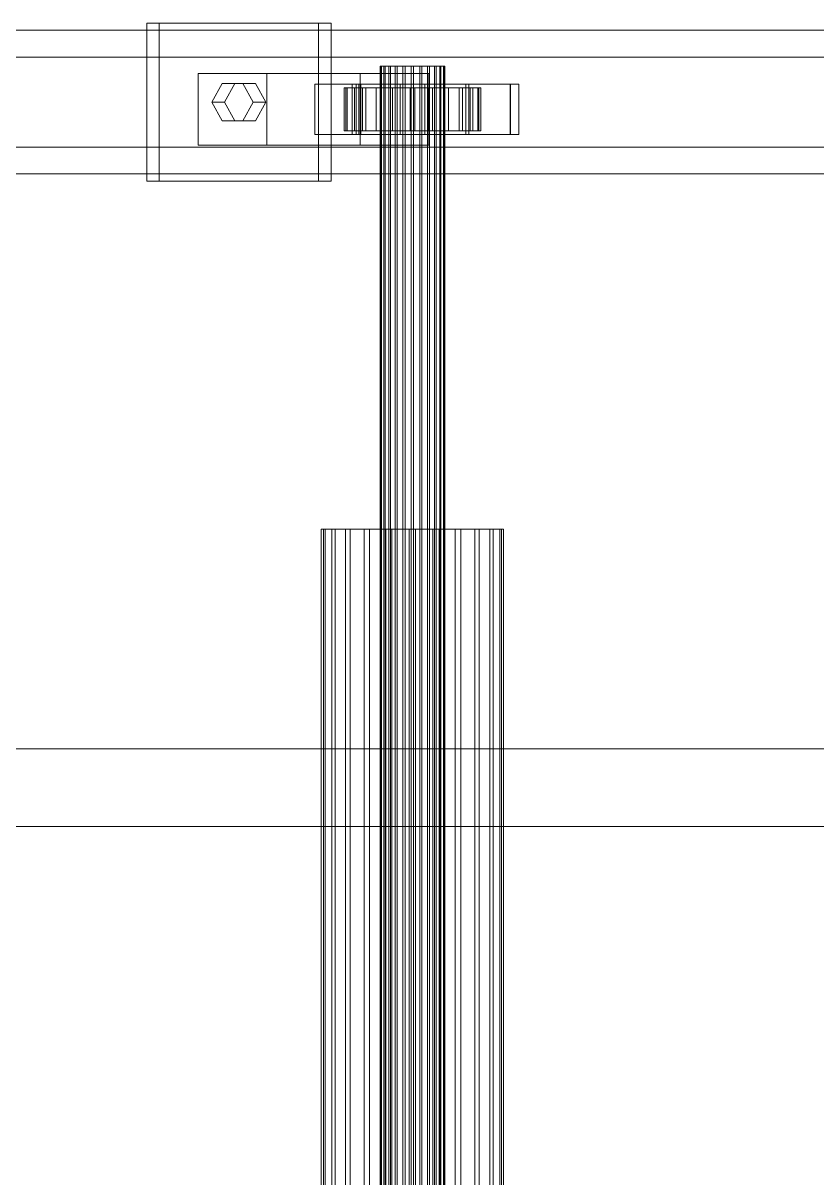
# Model space of a CAD drawing. Header units: millimetres. Extents: x -191664 to 191490, y -197311 to 10263.
# Drawn here: x 18682.6 to 18903.5, y -17869.5 to -17548 of the extents above; entities that cross this region are included whole.
import ezdxf

# ---------------------------------------------------------------- set-up
doc = ezdxf.new("R2010")
doc.units = ezdxf.units.MM
doc.layers.add('superior_C02', color=7, linetype='Continuous', lineweight=0)

msp = doc.modelspace()

# ---------------------------------------------------------------- linework, layer by layer
at = {"layer": 'superior_C02', "color": 139, "true_color": 0x354b57}
for p, q in [((18959.89, -17550), (17812.29, -17550)), ((17823.98, -17550), (18971.58, -17550)), ((19013.96, -17550), (17866.36, -17550)), ((17880.97, -17550), (19028.58, -17550)), ((18764.8, -17548), (18716.99, -17548)), ((18716.99, -17548), (18716.99, -17592)), ((18720.49, -17548), (18716.99, -17548)), ((18720.49, -17592), (18720.49, -17548)), ((18720.49, -17548), (18768.31, -17548)), ((18764.8, -17592), (18764.8, -17548)), ((18764.8, -17548), (18768.31, -17548)), ((18768.31, -17548), (18768.31, -17592)), ((19019.18, -17557.5), (17816.05, -17557.5)), ((17820.22, -17557.5), (19023.36, -17557.5)), ((18750.46, -17562), (18731.33, -17562)), ((18731.33, -17562), (18731.33, -17582)), ((18776.41, -17562), (18731.33, -17562)), ((18750.46, -17582), (18750.46, -17562)), ((18750.46, -17562), (18795.53, -17562)), ((18776.41, -17582), (18776.41, -17562)), ((18776.41, -17562), (18795.53, -17562)), ((18795.53, -17562), (18795.53, -17582)), ((18775.24, -17565), (18763.76, -17565)), ((18763.76, -17565), (18763.76, -17579)), ((18776.04, -17565), (18763.76, -17565)), ((18818.2, -17565), (18774.2, -17565)), ((18774.2, -17565), (18774.2, -17579)), ((18776.54, -17565), (18774.2, -17565)), ((18775.24, -17579), (18775.24, -17565)), ((18775.24, -17565), (18787.51, -17565)), ((18776.04, -17579), (18776.04, -17565)), ((18776.04, -17565), (18787.51, -17565)), ((18776.54, -17579), (18776.54, -17565)), ((18776.54, -17565), (18820.53, -17565)), ((18787.51, -17565), (18787.51, -17579)), ((18805.84, -17565), (18794.36, -17565)), ((18794.36, -17565), (18794.36, -17579)), ((18806.64, -17565), (18794.36, -17565)), ((18805.84, -17579), (18805.84, -17565)), ((18805.84, -17565), (18818.12, -17565)), ((18806.64, -17579), (18806.64, -17565)), ((18806.64, -17565), (18818.12, -17565)), ((18818.12, -17565), (18818.12, -17579)), ((18818.2, -17579), (18818.2, -17565)), ((18818.2, -17565), (18820.53, -17565)), ((18820.53, -17565), (18820.53, -17579)), ((18763.76, -17579), (18775.24, -17579)), ((18763.76, -17579), (18776.04, -17579)), ((18774.2, -17579), (18818.2, -17579)), ((18774.2, -17579), (18776.54, -17579)), ((18787.51, -17579), (18775.24, -17579)), ((18787.51, -17579), (18776.04, -17579)), ((18820.53, -17579), (18776.54, -17579)), ((18794.36, -17579), (18805.84, -17579)), ((18794.36, -17579), (18806.64, -17579)), ((18818.12, -17579), (18805.84, -17579)), ((18818.12, -17579), (18806.64, -17579)), ((18820.53, -17579), (18818.2, -17579)), ((17816.05, -17582.5), (19019.18, -17582.5)), ((17820.22, -17582.5), (19023.36, -17582.5)), ((18731.33, -17582), (18750.46, -17582)), ((18731.33, -17582), (18776.41, -17582)), ((18795.53, -17582), (18750.46, -17582)), ((18795.53, -17582), (18776.41, -17582)), ((17812.29, -17590), (18959.89, -17590)), ((17823.98, -17590), (18971.58, -17590)), ((17866.36, -17590), (19013.96, -17590)), ((17880.97, -17590), (19028.58, -17590)), ((18716.99, -17592), (18764.8, -17592)), ((18716.99, -17592), (18720.49, -17592)), ((18768.31, -17592), (18720.49, -17592)), ((18768.31, -17592), (18764.8, -17592))]:
    msp.add_line(p, q, dxfattribs=at)
at = {"layer": 'superior_C02', "color": 9, "true_color": 0xbac6cb}
for p, q in [((18782.17, -17560), (18781.94, -17560)), ((18781.94, -17560), (18782.33, -17560)), ((18781.94, -18440), (18781.94, -17560)), ((18782.99, -17560), (18782.17, -17560)), ((18782.17, -18440), (18782.17, -17560)), ((18782.33, -17560), (18783.31, -17560)), ((18782.33, -18440), (18782.33, -17560)), ((18784.36, -17560), (18782.99, -17560)), ((18782.99, -18440), (18782.99, -17560)), ((18783.31, -17560), (18784.8, -17560)), ((18783.31, -18440), (18783.31, -17560)), ((18786.17, -17560), (18784.36, -17560)), ((18784.36, -18440), (18784.36, -17560)), ((18784.8, -17560), (18786.71, -17560)), ((18784.8, -18440), (18784.8, -17560)), ((18788.31, -17560), (18786.17, -17560)), ((18786.17, -18440), (18786.17, -17560)), ((18786.71, -17560), (18788.91, -17560)), ((18786.71, -18440), (18786.71, -17560)), ((18790.63, -17560), (18788.31, -17560)), ((18788.31, -18440), (18788.31, -17560)), ((18788.91, -17560), (18791.25, -17560)), ((18788.91, -18440), (18788.91, -17560)), ((18792.96, -17560), (18790.63, -17560)), ((18790.63, -18440), (18790.63, -17560)), ((18791.25, -17560), (18793.57, -17560)), ((18791.25, -18440), (18791.25, -17560)), ((18795.16, -17560), (18792.96, -17560)), ((18792.96, -18440), (18792.96, -17560)), ((18793.57, -17560), (18795.71, -17560)), ((18793.57, -18440), (18793.57, -17560)), ((18797.08, -17560), (18795.16, -17560)), ((18795.16, -18440), (18795.16, -17560)), ((18795.71, -17560), (18797.52, -17560)), ((18795.71, -18440), (18795.71, -17560)), ((18798.57, -17560), (18797.08, -17560)), ((18797.08, -18440), (18797.08, -17560)), ((18797.52, -17560), (18798.88, -17560)), ((18797.52, -18440), (18797.52, -17560)), ((18799.55, -17560), (18798.57, -17560)), ((18798.57, -18440), (18798.57, -17560)), ((18798.88, -17560), (18799.71, -17560)), ((18798.88, -18440), (18798.88, -17560)), ((18799.93, -17560), (18799.55, -17560)), ((18799.55, -17560), (18799.55, -18440)), ((18799.71, -17560), (18799.93, -17560)), ((18799.71, -18440), (18799.71, -17560)), ((18799.93, -18440), (18799.93, -17560))]:
    msp.add_line(p, q, dxfattribs=at)
at = {"layer": 'superior_C02', "color": 9, "true_color": 0xbdc8cc}
for p, q in [((18735.16, -17570), (18738.02, -17564.8)), ((18738.02, -17564.8), (18743.76, -17564.8)), ((18741.53, -17564.8), (18738.02, -17564.8)), ((18741.53, -17564.8), (18738.66, -17570)), ((18747.27, -17564.8), (18741.53, -17564.8)), ((18743.76, -17564.8), (18746.63, -17570)), ((18747.27, -17564.8), (18743.76, -17564.8)), ((18750.14, -17570), (18747.27, -17564.8)), ((18738.02, -17575.2), (18735.16, -17570)), ((18735.16, -17570), (18738.66, -17570)), ((18738.66, -17570), (18741.53, -17575.2)), ((18746.63, -17570), (18743.76, -17575.2)), ((18750.14, -17570), (18746.63, -17570)), ((18747.27, -17575.2), (18750.14, -17570)), ((18743.76, -17575.2), (18738.02, -17575.2)), ((18741.53, -17575.2), (18738.02, -17575.2)), ((18741.53, -17575.2), (18747.27, -17575.2)), ((18747.27, -17575.2), (18743.76, -17575.2))]:
    msp.add_line(p, q, dxfattribs=at)
at = {"layer": 'superior_C02', "color": 155, "true_color": 0x617580}
for p, q in [((18772.43, -17566), (18771.95, -17566)), ((18771.95, -17566), (18781.94, -17566)), ((18771.95, -17578), (18771.95, -17566)), ((18771.95, -17566), (18772.77, -17566)), ((18774.16, -17566), (18772.43, -17566)), ((18772.43, -17566), (18782.17, -17566)), ((18772.43, -17578), (18772.43, -17566)), ((18772.77, -17566), (18782.33, -17566)), ((18772.77, -17578), (18772.77, -17566)), ((18772.77, -17566), (18774.82, -17566)), ((18777.04, -17566), (18774.16, -17566)), ((18774.16, -17566), (18782.99, -17566)), ((18774.16, -17578), (18774.16, -17566)), ((18774.82, -17566), (18783.31, -17566)), ((18774.82, -17578), (18774.82, -17566)), ((18774.82, -17566), (18777.98, -17566)), ((18780.87, -17566), (18777.04, -17566)), ((18777.04, -17566), (18784.36, -17566)), ((18777.04, -17578), (18777.04, -17566)), ((18777.98, -17566), (18784.8, -17566)), ((18777.98, -17578), (18777.98, -17566)), ((18777.98, -17566), (18782.02, -17566)), ((18785.39, -17566), (18780.87, -17566)), ((18780.87, -17566), (18786.17, -17566)), ((18780.87, -17578), (18780.87, -17566)), ((18781.94, -17566), (18782.17, -17566)), ((18781.94, -17566), (18781.94, -17578)), ((18782.33, -17566), (18781.94, -17566)), ((18782.02, -17566), (18786.71, -17566)), ((18782.02, -17578), (18782.02, -17566)), ((18782.02, -17566), (18786.66, -17566)), ((18782.17, -17566), (18782.99, -17566)), ((18782.17, -17566), (18782.17, -17578)), ((18782.33, -17566), (18782.33, -17578)), ((18783.31, -17566), (18782.33, -17566)), ((18782.99, -17566), (18784.36, -17566)), ((18782.99, -17566), (18782.99, -17578)), ((18783.31, -17566), (18783.31, -17578)), ((18784.8, -17566), (18783.31, -17566)), ((18784.36, -17566), (18786.17, -17566)), ((18784.36, -17566), (18784.36, -17578)), ((18784.8, -17566), (18784.8, -17578)), ((18786.71, -17566), (18784.8, -17566)), ((18790.28, -17566), (18785.39, -17566)), ((18785.39, -17566), (18788.31, -17566)), ((18785.39, -17578), (18785.39, -17566)), ((18786.17, -17566), (18788.31, -17566)), ((18786.17, -17566), (18786.17, -17578)), ((18786.66, -17566), (18788.91, -17566)), ((18786.66, -17578), (18786.66, -17566)), ((18786.66, -17566), (18791.6, -17566)), ((18786.71, -17566), (18786.71, -17578)), ((18788.91, -17566), (18786.71, -17566)), ((18788.31, -17566), (18790.63, -17566)), ((18788.31, -17566), (18788.31, -17578)), ((18788.91, -17566), (18788.91, -17578)), ((18791.25, -17566), (18788.91, -17566)), ((18795.21, -17566), (18790.28, -17566)), ((18790.28, -17566), (18790.63, -17566)), ((18790.28, -17578), (18790.28, -17566)), ((18790.63, -17566), (18792.96, -17566)), ((18790.63, -17566), (18790.63, -17578)), ((18791.6, -17566), (18791.25, -17566)), ((18791.25, -17566), (18791.25, -17578)), ((18793.57, -17566), (18791.25, -17566)), ((18791.6, -17578), (18791.6, -17566)), ((18791.6, -17566), (18796.49, -17566)), ((18795.21, -17566), (18792.96, -17566)), ((18792.96, -17566), (18795.16, -17566)), ((18792.96, -17566), (18792.96, -17578)), ((18796.49, -17566), (18793.57, -17566)), ((18793.57, -17566), (18793.57, -17578)), ((18795.71, -17566), (18793.57, -17566)), ((18799.86, -17566), (18795.16, -17566)), ((18795.16, -17566), (18797.08, -17566)), ((18795.16, -17566), (18795.16, -17578)), ((18799.86, -17566), (18795.21, -17566)), ((18795.21, -17578), (18795.21, -17566)), ((18801.01, -17566), (18795.71, -17566)), ((18795.71, -17566), (18795.71, -17578)), ((18797.52, -17566), (18795.71, -17566)), ((18796.49, -17578), (18796.49, -17566)), ((18796.49, -17566), (18801.01, -17566)), ((18803.9, -17566), (18797.08, -17566)), ((18797.08, -17566), (18798.57, -17566)), ((18797.08, -17566), (18797.08, -17578)), ((18804.83, -17566), (18797.52, -17566)), ((18797.52, -17566), (18797.52, -17578)), ((18798.88, -17566), (18797.52, -17566)), ((18807.05, -17566), (18798.57, -17566)), ((18798.57, -17566), (18799.55, -17566)), ((18798.57, -17566), (18798.57, -17578)), ((18807.71, -17566), (18798.88, -17566)), ((18798.88, -17566), (18798.88, -17578)), ((18799.71, -17566), (18798.88, -17566)), ((18799.55, -17566), (18809.11, -17566)), ((18799.55, -17578), (18799.55, -17566)), ((18799.55, -17566), (18799.93, -17566)), ((18809.45, -17566), (18799.71, -17566)), ((18799.71, -17566), (18799.71, -17578)), ((18799.93, -17566), (18799.71, -17566)), ((18803.9, -17566), (18799.86, -17566)), ((18799.86, -17578), (18799.86, -17566)), ((18809.93, -17566), (18799.93, -17566)), ((18799.93, -17566), (18799.93, -17578)), ((18801.01, -17578), (18801.01, -17566)), ((18801.01, -17566), (18804.83, -17566)), ((18807.05, -17566), (18803.9, -17566)), ((18803.9, -17578), (18803.9, -17566)), ((18804.83, -17578), (18804.83, -17566)), ((18804.83, -17566), (18807.71, -17566)), ((18809.11, -17566), (18807.05, -17566)), ((18807.05, -17578), (18807.05, -17566)), ((18807.71, -17578), (18807.71, -17566)), ((18807.71, -17566), (18809.45, -17566)), ((18809.11, -17566), (18809.11, -17578)), ((18809.93, -17566), (18809.11, -17566)), ((18809.45, -17578), (18809.45, -17566)), ((18809.45, -17566), (18809.93, -17566)), ((18809.93, -17578), (18809.93, -17566)), ((18781.94, -17578), (18771.95, -17578)), ((18771.95, -17578), (18772.43, -17578)), ((18772.77, -17578), (18771.95, -17578)), ((18782.17, -17578), (18772.43, -17578)), ((18772.43, -17578), (18774.16, -17578)), ((18782.33, -17578), (18772.77, -17578)), ((18774.82, -17578), (18772.77, -17578)), ((18782.99, -17578), (18774.16, -17578)), ((18774.16, -17578), (18777.04, -17578)), ((18783.31, -17578), (18774.82, -17578)), ((18777.98, -17578), (18774.82, -17578)), ((18784.36, -17578), (18777.04, -17578)), ((18777.04, -17578), (18780.87, -17578)), ((18784.8, -17578), (18777.98, -17578)), ((18782.02, -17578), (18777.98, -17578)), ((18786.17, -17578), (18780.87, -17578)), ((18780.87, -17578), (18785.39, -17578)), ((18782.17, -17578), (18781.94, -17578)), ((18781.94, -17578), (18782.33, -17578)), ((18786.71, -17578), (18782.02, -17578)), ((18786.66, -17578), (18782.02, -17578)), ((18782.99, -17578), (18782.17, -17578)), ((18782.33, -17578), (18783.31, -17578)), ((18784.36, -17578), (18782.99, -17578)), ((18783.31, -17578), (18784.8, -17578)), ((18786.17, -17578), (18784.36, -17578)), ((18784.8, -17578), (18786.71, -17578)), ((18788.31, -17578), (18785.39, -17578)), ((18785.39, -17578), (18790.28, -17578)), ((18788.31, -17578), (18786.17, -17578)), ((18788.91, -17578), (18786.66, -17578)), ((18791.6, -17578), (18786.66, -17578)), ((18786.71, -17578), (18788.91, -17578)), ((18790.63, -17578), (18788.31, -17578)), ((18788.91, -17578), (18791.25, -17578)), ((18790.63, -17578), (18790.28, -17578)), ((18790.28, -17578), (18795.21, -17578)), ((18792.96, -17578), (18790.63, -17578)), ((18791.25, -17578), (18791.6, -17578)), ((18791.25, -17578), (18793.57, -17578)), ((18796.49, -17578), (18791.6, -17578)), ((18795.16, -17578), (18792.96, -17578)), ((18792.96, -17578), (18795.21, -17578)), ((18793.57, -17578), (18796.49, -17578)), ((18793.57, -17578), (18795.71, -17578)), ((18797.08, -17578), (18795.16, -17578)), ((18795.16, -17578), (18799.86, -17578)), ((18795.21, -17578), (18799.86, -17578)), ((18795.71, -17578), (18801.01, -17578)), ((18795.71, -17578), (18797.52, -17578)), ((18801.01, -17578), (18796.49, -17578)), ((18798.57, -17578), (18797.08, -17578)), ((18797.08, -17578), (18803.9, -17578)), ((18797.52, -17578), (18804.83, -17578)), ((18797.52, -17578), (18798.88, -17578)), ((18799.55, -17578), (18798.57, -17578)), ((18798.57, -17578), (18807.05, -17578)), ((18798.88, -17578), (18807.71, -17578)), ((18798.88, -17578), (18799.71, -17578)), ((18809.11, -17578), (18799.55, -17578)), ((18799.93, -17578), (18799.55, -17578)), ((18799.71, -17578), (18809.45, -17578)), ((18799.71, -17578), (18799.93, -17578)), ((18799.86, -17578), (18803.9, -17578)), ((18799.93, -17578), (18809.93, -17578)), ((18804.83, -17578), (18801.01, -17578)), ((18803.9, -17578), (18807.05, -17578)), ((18807.71, -17578), (18804.83, -17578)), ((18807.05, -17578), (18809.11, -17578)), ((18809.45, -17578), (18807.71, -17578)), ((18809.11, -17578), (18809.93, -17578)), ((18809.93, -17578), (18809.45, -17578))]:
    msp.add_line(p, q, dxfattribs=at)
at = {"layer": 'superior_C02', "color": 252, "true_color": 0x83939a}
for p, q in [((18766.19, -17688.85), (18765.55, -17688.85)), ((18765.55, -17688.85), (18766.65, -17688.85)), ((18765.55, -18311.15), (18765.55, -17688.85)), ((18768.51, -17688.85), (18766.19, -17688.85)), ((18766.19, -18311.15), (18766.19, -17688.85)), ((18766.65, -17688.85), (18769.4, -17688.85)), ((18766.65, -18311.15), (18766.65, -17688.85)), ((18772.36, -17688.85), (18768.51, -17688.85)), ((18768.51, -18311.15), (18768.51, -17688.85)), ((18769.4, -17688.85), (18773.61, -17688.85)), ((18769.4, -18311.15), (18769.4, -17688.85)), ((18777.48, -17688.85), (18772.36, -17688.85)), ((18772.36, -18311.15), (18772.36, -17688.85)), ((18773.61, -17688.85), (18779.01, -17688.85)), ((18773.61, -18311.15), (18773.61, -17688.85)), ((18783.52, -17688.85), (18777.48, -17688.85)), ((18777.48, -18311.15), (18777.48, -17688.85)), ((18779.01, -17688.85), (18785.22, -17688.85)), ((18779.01, -18311.15), (18779.01, -17688.85)), ((18790.06, -17688.85), (18783.52, -17688.85)), ((18783.52, -18311.15), (18783.52, -17688.85)), ((18785.22, -17688.85), (18791.82, -17688.85)), ((18785.22, -18311.15), (18785.22, -17688.85)), ((18796.66, -17688.85), (18790.06, -17688.85)), ((18790.06, -18311.15), (18790.06, -17688.85)), ((18791.82, -17688.85), (18798.36, -17688.85)), ((18791.82, -18311.15), (18791.82, -17688.85)), ((18802.87, -17688.85), (18796.66, -17688.85)), ((18796.66, -18311.15), (18796.66, -17688.85)), ((18798.36, -17688.85), (18804.4, -17688.85)), ((18798.36, -18311.15), (18798.36, -17688.85)), ((18808.26, -17688.85), (18802.87, -17688.85)), ((18802.87, -18311.15), (18802.87, -17688.85)), ((18804.4, -17688.85), (18809.51, -17688.85)), ((18804.4, -18311.15), (18804.4, -17688.85)), ((18812.48, -17688.85), (18808.26, -17688.85)), ((18808.26, -18311.15), (18808.26, -17688.85)), ((18809.51, -17688.85), (18813.36, -17688.85)), ((18809.51, -18311.15), (18809.51, -17688.85)), ((18815.23, -17688.85), (18812.48, -17688.85)), ((18812.48, -18311.15), (18812.48, -17688.85)), ((18813.36, -17688.85), (18815.69, -17688.85)), ((18813.36, -18311.15), (18813.36, -17688.85)), ((18816.32, -17688.85), (18815.23, -17688.85)), ((18815.23, -17688.85), (18815.23, -18311.15)), ((18815.69, -17688.85), (18816.32, -17688.85)), ((18815.69, -18311.15), (18815.69, -17688.85)), ((18816.32, -18311.15), (18816.32, -17688.85))]:
    msp.add_line(p, q, dxfattribs=at)
at = {"layer": 'superior_C02', "color": 251, "true_color": 0x586d65}
for p, q in [((16335.43, -17750), (25411.09, -17750)), ((25412.56, -17750), (16336.9, -17750))]:
    msp.add_line(p, q, dxfattribs=at)
at = {"layer": 'superior_C02', "color": 139, "true_color": 0x345e4e}
for p, q in [((18054.94, -17771.7), (18992.63, -17771.7)), ((18994.38, -17771.7), (18056.68, -17771.7))]:
    msp.add_line(p, q, dxfattribs=at)

doc.saveas('drawing.dxf')
